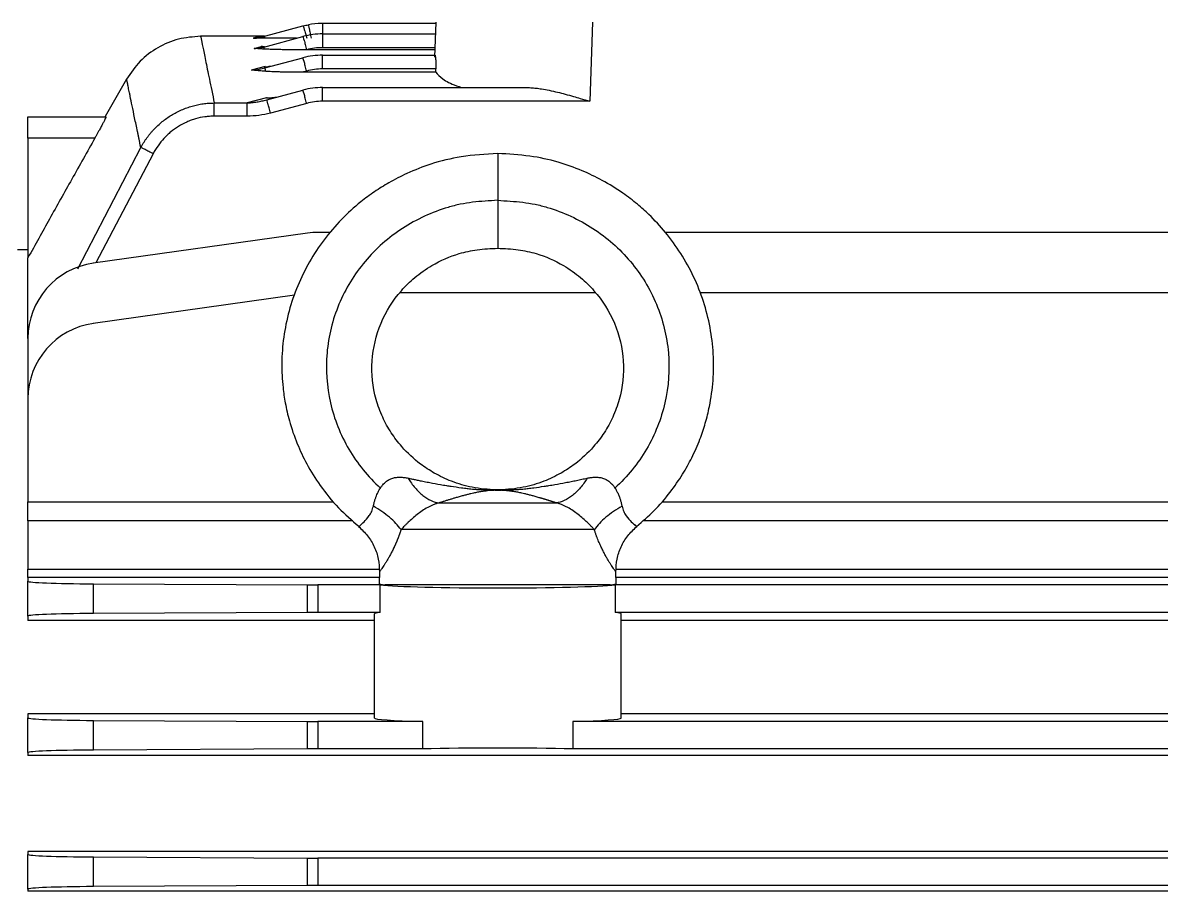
# Model space of a CAD drawing. Header units: millimetres. Extents: x 15 to 1184, y 5 to 836.
# Drawn here: x 818.7 to 878.7, y 578.9 to 624.7 of the extents above; entities that cross this region are included whole.
import ezdxf

# ---------------------------------------------------------------- set-up
doc = ezdxf.new("R2010")
doc.units = ezdxf.units.MM

msp = doc.modelspace()

# ---------------------------------------------------------------- linework, layer by layer
at = {"color": 7, "linetype": 'Continuous', "lineweight": 25}
for p, q in [((831.33, 623.946), (833.483, 624.523)), ((840.489, 624.659), (834.518, 624.659)), ((840.428, 622.888), (840.492, 624.728)), ((848.737, 624.728), (848.591, 620.554)), ((831.451, 623.978), (828.084, 623.978)), ((831.411, 623.413), (833.483, 623.968)), ((834.518, 624.104), (840.47, 624.104)), ((831.524, 623.877), (830.87, 623.877)), ((830.908, 623.341), (831.275, 623.438)), ((831.275, 623.438), (831.448, 623.438)), ((831.344, 623.438), (831.275, 623.438)), ((833.145, 623.877), (831.524, 623.877)), ((840.445, 623.38), (834.518, 623.38)), ((831.472, 622.309), (833.483, 622.848)), ((833.677, 623.27), (833.655, 623.264)), ((840.441, 623.264), (833.655, 623.264)), ((834.518, 622.984), (840.44, 622.984)), ((831.489, 622.392), (830.819, 622.215)), ((831.432, 622.377), (831.628, 622.377)), ((833.677, 622.15), (833.429, 622.083)), ((840.48, 622.26), (834.518, 622.26)), ((840.474, 622.083), (840.48, 622.26)), ((824.188, 621.728), (823.05, 619.757)), ((840.474, 622.083), (833.429, 622.083)), ((831.572, 620.629), (833.483, 621.142)), ((834.518, 621.278), (845.236, 621.278)), ((828.809, 620.463), (830.544, 620.463)), ((831.565, 620.733), (830.545, 620.464)), ((831.563, 620.732), (831.849, 620.732)), ((833.677, 620.443), (831.766, 619.931)), ((848.591, 620.554), (834.518, 620.554)), ((818.992, 619.728), (823.099, 619.728)), ((818.992, 618.617), (818.992, 619.728)), ((830.544, 619.768), (828.809, 619.768)), ((818.992, 618.617), (818.992, 612.306)), ((822.518, 618.617), (818.992, 618.617)), ((821.624, 611.72), (824.936, 618.11)), ((825.585, 617.788), (822.574, 612.035)), ((843.742, 617.803), (843.742, 615.963)), ((843.742, 615.963), (843.742, 615.332)), ((843.742, 615.332), (843.742, 612.803)), ((833.715, 613.601), (822.435, 612.015)), ((834.929, 613.64), (834.272, 613.64)), ((898.212, 613.64), (852.581, 613.64)), ((818.992, 612.728), (818.442, 612.728)), ((818.992, 608.054), (818.992, 612.306)), ((833.035, 610.328), (822.435, 608.838)), ((848.881, 610.462), (838.602, 610.462)), ((898.212, 610.462), (854.399, 610.462)), ((818.992, 608.054), (818.992, 604.877)), ((818.992, 604.877), (818.992, 599.442)), ((843.955, 600.067), (843.529, 600.067)), ((818.992, 598.434), (818.992, 599.442)), ((818.992, 599.442), (835.093, 599.442)), ((840.66, 599.378), (846.824, 599.378)), ((852.392, 599.442), (913.492, 599.442)), ((818.992, 598.434), (818.992, 595.876)), ((836.108, 598.434), (818.992, 598.434)), ((913.492, 598.434), (851.386, 598.434)), ((848.835, 597.969), (838.648, 597.969)), ((818.992, 595.437), (818.992, 595.876)), ((818.992, 595.876), (837.497, 595.876)), ((837.51, 595.735), (837.494, 595.121)), ((849.99, 595.121), (849.974, 595.735)), ((849.986, 595.876), (913.492, 595.876)), ((818.992, 595.437), (818.992, 595.248)), ((837.502, 595.437), (818.992, 595.437)), ((818.992, 593.409), (818.992, 595.248)), ((822.435, 595.109), (833.715, 595.054)), ((822.435, 595.109), (822.435, 593.547)), ((913.492, 595.437), (849.982, 595.437)), ((833.715, 593.603), (833.715, 595.054)), ((837.552, 595.053), (834.272, 595.053)), ((834.272, 595.053), (834.272, 593.604)), ((837.552, 593.604), (837.552, 595.053)), ((849.675, 595.053), (837.808, 595.053)), ((898.212, 595.053), (849.932, 595.053)), ((849.932, 595.053), (849.932, 593.604)), ((818.992, 593.409), (818.992, 593.174)), ((833.715, 593.603), (822.435, 593.547)), ((837.552, 593.604), (834.272, 593.604)), ((837.242, 588.033), (837.242, 593.535)), ((898.212, 593.604), (849.932, 593.604)), ((850.242, 588.033), (850.242, 593.535)), ((837.242, 593.174), (818.992, 593.174)), ((913.492, 593.174), (850.242, 593.174)), ((837.242, 588.257), (818.992, 588.257)), ((818.992, 588.257), (818.992, 588.048)), ((818.992, 586.209), (818.992, 588.048)), ((822.435, 587.909), (833.715, 587.854)), ((822.435, 587.909), (822.435, 586.347)), ((913.492, 588.257), (850.242, 588.257)), ((833.715, 586.403), (833.715, 587.854)), ((839.791, 587.853), (834.272, 587.853)), ((834.272, 587.853), (834.272, 586.404)), ((839.791, 586.404), (839.791, 587.853)), ((847.693, 587.853), (847.693, 586.404)), ((898.212, 587.853), (847.693, 587.853)), ((818.992, 586.209), (818.992, 586.051)), ((833.715, 586.403), (822.435, 586.347)), ((839.791, 586.404), (834.272, 586.404)), ((898.212, 586.404), (847.693, 586.404)), ((913.492, 586.051), (818.992, 586.051)), ((818.992, 580.99), (818.992, 580.848)), ((913.492, 580.99), (818.992, 580.99)), ((818.992, 579.009), (818.992, 580.848)), ((822.435, 580.709), (833.715, 580.654)), ((822.435, 580.709), (822.435, 579.147)), ((833.715, 579.203), (833.715, 580.654)), ((898.212, 580.653), (834.272, 580.653)), ((834.272, 580.653), (834.272, 579.204)), ((818.992, 579.009), (818.992, 578.902)), ((913.492, 578.902), (818.992, 578.902)), ((833.715, 579.203), (822.435, 579.147)), ((898.212, 579.204), (834.272, 579.204))]:
    msp.add_line(p, q, dxfattribs=at)
at = {"color": 7, "linetype": 'Continuous', "lineweight": 25, "flags": 128}
msp.add_lwpolyline([(843.954, 600.061), (843.954, 600.064), (843.955, 600.066), (843.955, 600.067), (843.955, 600.067)], dxfattribs=at)
at = {"color": 7, "linetype": 'Continuous', "lineweight": 25}
for centre, radius, start, end in [((834.518, 620.659), 4, 90.86763, 100.84789), ((834.518, 620.659), 4, 90.00002, 90.86766), ((834.518, 620.104), 4, 89.99998, 105.00002), ((834.518, 620.13), 3.25, 89.99998, 105.00002), ((834.518, 618.984), 4, 89.99998, 105.00002), ((834.518, 619.01), 3.25, 89.99998, 105.00002), ((834.518, 617.278), 4, 89.99998, 105.00002), ((834.518, 617.304), 3.25, 89.99998, 105.00002), ((834.272, 609.64), 4, 90, 98), ((822.992, 608.054), 4, 98, 180), ((822.992, 604.877), 4, 98, 180), ((828.615, 598.074), 15.047, 7.58934, 7.61335), ((843.765, 602.394), 2.345, 264.2532, 269.44589), ((843.742, 603.058), 3.005, 265.95167, 274.04833), ((843.719, 602.394), 2.345, 270.55411, 275.7468)]:
    msp.add_arc(centre, radius, start, end, dxfattribs=at)
for centre, major_axis, ratio, start_param, end_param in [((647.283, 575.459), (183.964, 48.518), 0, 0.04226, 0.064541), ((822.992, 595.248), (4, 0), 0.034921, 3.141593, 4.572763), ((843.742, 595.121), (6.248, 0), 0.034921, 3.140678, 3.460325), ((843.742, 595.121), (6.248, 0), 0.034921, 5.964452, 6.2841), ((834.272, 595.192), (4, 0), 0.034921, 4.572763, 4.712389), ((843.742, 595.122), (6.5, 0), 0.034921, 3.451735, 5.973043), ((822.992, 593.409), (4, 0), 0.034921, 1.710423, 3.141593), ((834.272, 593.464), (4, 0), 0.034921, 1.570796, 1.710423), ((843.742, 593.535), (6.5, 0), 0.034921, 2.83145, 3.141593), ((843.742, 593.535), (6.5, 0), 0.034921, 0, 0.310143), ((822.992, 588.048), (4, 0), 0.034921, 3.141593, 4.572763), ((843.742, 588.033), (6.5, 0), 0.034921, 3.141593, 4.05903), ((843.742, 588.033), (6.5, 0), 0.034921, 5.365747, 6.283185), ((834.272, 587.992), (4, 0), 0.034921, 4.572763, 4.712389), ((822.992, 586.209), (4, 0), 0.034921, 1.710423, 3.141593), ((834.272, 586.264), (4, 0), 0.034921, 1.570796, 1.710423), ((843.742, 586.224), (6.5, 0), 0.034921, 0.917438, 2.224155), ((822.992, 580.848), (4, 0), 0.034921, 3.141593, 4.572763), ((834.272, 580.792), (4, 0), 0.034921, 4.572763, 4.712389), ((822.992, 579.009), (4, 0), 0.034921, 1.710423, 3.141593), ((834.272, 579.064), (4, 0), 0.034921, 1.570796, 1.710423)]:
    msp.add_ellipse(centre, major_axis=major_axis, ratio=ratio, start_param=start_param, end_param=end_param, dxfattribs=at)
for points in [[(833.483, 624.523), (833.577, 624.548), (833.671, 624.57), (833.766, 624.588)], [(828.085, 623.978), (827.692, 623.949), (826.906, 623.889), (825.812, 623.415), (824.855, 622.705), (824.41, 622.054), (824.188, 621.728)], [(831.411, 623.413), (831.412, 623.413), (831.423, 623.375), (831.443, 623.305)], [(836.414, 598.132), (836.58, 597.977), (836.913, 597.665), (837.26, 597.07), (837.483, 596.418), (837.501, 595.963), (837.51, 595.735)], [(849.974, 595.735), (849.983, 595.963), (850.001, 596.418), (850.224, 597.07), (850.57, 597.665), (850.903, 597.977), (851.07, 598.132)]]:
    msp.add_open_spline(points, degree=3, dxfattribs=at)
for points, knots in [([(833.483, 624.523), (833.486, 624.524), (833.492, 624.508), (833.503, 624.477), (833.514, 624.445), (833.529, 624.399), (833.546, 624.34), (833.564, 624.281), (833.585, 624.209), (833.607, 624.131), (833.63, 624.052), (833.653, 623.965), (833.677, 623.877)], [0, 0, 0, 0, 0.25, 0.25, 0.25, 0.5, 0.5, 0.5, 0.75, 0.75, 0.75, 1, 1, 1, 1]), ([(833.766, 624.588), (833.766, 624.588), (833.77, 624.57), (833.778, 624.534), (833.785, 624.499), (833.796, 624.447), (833.809, 624.381), (833.822, 624.316), (833.837, 624.237), (833.854, 624.151), (833.871, 624.065), (833.889, 623.972), (833.907, 623.877)], [0, 0, 0, 0, 0.25, 0.25, 0.25, 0.5, 0.5, 0.5, 0.75, 0.75, 0.75, 1, 1, 1, 1]), ([(834.518, 624.659), (834.518, 624.649), (834.518, 624.627), (834.518, 624.46), (834.518, 624.273), (834.518, 624.142), (834.518, 624.104)], [0, 0, 0, 0, 0.2945794, 0.5891589, 0.8837383, 1, 1, 1, 1]), ([(828.085, 623.978), (828.091, 623.951), (828.102, 623.897), (828.193, 623.458), (828.339, 622.752), (828.54, 621.782), (828.719, 620.903), (828.809, 620.463)], [0, 0, 0, 0, 0.1993506, 0.3995574, 0.599557, 0.7998737, 1, 1, 1, 1]), ([(830.87, 623.877), (830.898, 623.879), (830.952, 623.881), (831.029, 623.889), (831.117, 623.9), (831.217, 623.918), (831.293, 623.937), (831.33, 623.946)], [0, 0, 0, 0, 0.184316, 0.350892, 0.499701, 0.760319, 1, 1, 1, 1]), ([(831.446, 623.977), (831.427, 623.972), (831.388, 623.962), (831.329, 623.951), (831.261, 623.942), (831.181, 623.935), (831.122, 623.935), (831.089, 623.935)], [0, 0, 0, 0, 0.157074, 0.323995, 0.500758, 0.725895, 1, 1, 1, 1]), ([(831.33, 623.946), (831.344, 623.95), (831.359, 623.951), (831.375, 623.95), (831.391, 623.949), (831.407, 623.946), (831.423, 623.94), (831.439, 623.934), (831.456, 623.926), (831.473, 623.916), (831.49, 623.905), (831.507, 623.892), (831.524, 623.877)], [0, 0, 0, 0, 0.25, 0.25, 0.25, 0.5, 0.5, 0.5, 0.75, 0.75, 0.75, 1, 1, 1, 1]), ([(833.483, 623.968), (833.484, 623.968), (833.49, 623.95), (833.5, 623.916), (833.51, 623.881), (833.524, 623.83), (833.542, 623.765), (833.56, 623.701), (833.581, 623.624), (833.604, 623.539), (833.628, 623.454), (833.652, 623.362), (833.677, 623.27)], [0, 0, 0, 0, 0.25, 0.25, 0.25, 0.5, 0.5, 0.5, 0.75, 0.75, 0.75, 1, 1, 1, 1]), ([(834.518, 624.104), (834.518, 624.104), (834.518, 624.086), (834.518, 624.014), (834.518, 623.96), (834.518, 623.827), (834.518, 623.747), (834.518, 623.572), (834.518, 623.476), (834.518, 623.38)], [0, 0, 0, 0, 0.25, 0.25, 0.5, 0.5, 0.75, 0.75, 1, 1, 1, 1]), ([(830.908, 623.341), (830.933, 623.342), (830.995, 623.344), (831.105, 623.353), (831.248, 623.373), (831.353, 623.399), (831.411, 623.413)], [0, 0, 0, 0, 0.149506, 0.366088, 0.649633, 1, 1, 1, 1]), ([(831.443, 623.305), (831.398, 623.308), (831.306, 623.313), (831.127, 623.325), (830.995, 623.335), (830.908, 623.341)], [0, 0, 0, 0, 0.249421, 0.500002, 1, 1, 1, 1]), ([(833.655, 623.264), (833.576, 623.264), (833.419, 623.264), (833.187, 623.265), (832.962, 623.266), (832.745, 623.269), (832.504, 623.272), (832.248, 623.276), (832.011, 623.282), (831.824, 623.288), (831.682, 623.293), (831.556, 623.298), (831.479, 623.303), (831.443, 623.305)], [0, 0, 0, 0, 0.105927, 0.208792, 0.308649, 0.405559, 0.499585, 0.630449, 0.749884, 0.821717, 0.887211, 0.946555, 1, 1, 1, 1]), ([(833.677, 622.15), (833.652, 622.242), (833.628, 622.334), (833.581, 622.504), (833.56, 622.581), (833.524, 622.71), (833.51, 622.761), (833.49, 622.83), (833.484, 622.848), (833.483, 622.848)], [0, 0, 0, 0, 0.25, 0.25, 0.5, 0.5, 0.75, 0.75, 1, 1, 1, 1]), ([(834.518, 622.26), (834.518, 622.356), (834.518, 622.451), (834.518, 622.539), (834.518, 622.627), (834.518, 622.707), (834.518, 622.774), (834.518, 622.84), (834.518, 622.894), (834.518, 622.93), (834.518, 622.965), (834.518, 622.984), (834.518, 622.984)], [0, 0, 0, 0, 0.25, 0.25, 0.25, 0.5, 0.5, 0.5, 0.75, 0.75, 0.75, 1, 1, 1, 1]), ([(840.44, 622.984), (840.441, 622.984), (840.442, 622.983), (840.445, 622.976), (840.449, 622.965), (840.452, 622.95), (840.457, 622.921), (840.464, 622.867), (840.472, 622.777), (840.478, 622.686), (840.481, 622.605), (840.483, 622.533), (840.483, 622.45), (840.483, 622.356), (840.481, 622.292), (840.48, 622.26)], [0, 0, 0, 0, 0.050308, 0.100182, 0.149914, 0.199803, 0.250143, 0.375007, 0.499797, 0.624626, 0.687225, 0.74944, 0.83315, 0.916197, 1, 1, 1, 1]), ([(830.763, 622.2), (830.8, 622.202), (830.883, 622.206), (831.02, 622.22), (831.172, 622.242), (831.326, 622.272), (831.425, 622.297), (831.472, 622.309)], [0, 0, 0, 0, 0.156459, 0.347356, 0.572573, 0.797331, 1, 1, 1, 1]), ([(831.524, 622.132), (831.481, 622.135), (831.394, 622.142), (831.265, 622.153), (831.117, 622.166), (830.949, 622.181), (830.825, 622.194), (830.763, 622.2)], [0, 0, 0, 0, 0.165948, 0.332584, 0.499995, 0.749997, 1, 1, 1, 1]), ([(831.524, 622.132), (831.508, 622.188), (831.495, 622.233), (831.486, 622.263), (831.477, 622.293), (831.472, 622.309), (831.472, 622.309)], [0.5337924, 0.5337924, 0.5337924, 0.5337924, 0.7654976, 0.7654976, 0.7654976, 1, 1, 1, 1]), ([(833.429, 622.083), (833.361, 622.083), (833.227, 622.083), (833.029, 622.084), (832.836, 622.086), (832.65, 622.089), (832.452, 622.093), (832.246, 622.098), (832.039, 622.104), (831.85, 622.112), (831.679, 622.121), (831.574, 622.128), (831.524, 622.132)], [0, 0, 0, 0, 0.105772, 0.208541, 0.308349, 0.405241, 0.499267, 0.617518, 0.726503, 0.826406, 0.917466, 1, 1, 1, 1]), ([(831.797, 622.396), (831.782, 622.393), (831.759, 622.388), (831.712, 622.381), (831.692, 622.38), (831.667, 622.377), (831.642, 622.377), (831.628, 622.377)], [0, 0, 0, 0, 0.341041, 0.520967, 0.695929, 0.835293, 1, 1, 1, 1]), ([(824.936, 618.11), (824.924, 618.164), (824.902, 618.275), (824.868, 618.44), (824.833, 618.61), (824.798, 618.782), (824.747, 619.03), (824.684, 619.338), (824.586, 619.809), (824.479, 620.327), (824.394, 620.736), (824.341, 620.994), (824.309, 621.149), (824.28, 621.286), (824.256, 621.404), (824.235, 621.504), (824.218, 621.586), (824.204, 621.65), (824.195, 621.695), (824.189, 621.723), (824.188, 621.727), (824.188, 621.728)], [0, 0, 0, 0, 0.02287, 0.04668, 0.071428, 0.098223, 0.125, 0.187544, 0.249998, 0.375387, 0.499988, 0.550167, 0.600289, 0.650361, 0.700389, 0.750379, 0.800339, 0.850274, 0.900191, 0.950098, 1, 1, 1, 1]), ([(840.474, 622.083), (840.582, 621.966), (840.8, 621.732), (841.311, 621.453), (841.754, 621.309), (841.85, 621.278)], [0, 0, 0, 0, 0.439116, 0.879514, 1, 1, 1, 1]), ([(833.677, 620.443), (833.652, 620.536), (833.628, 620.628), (833.581, 620.798), (833.56, 620.875), (833.524, 621.004), (833.51, 621.055), (833.49, 621.124), (833.484, 621.142), (833.483, 621.142)], [0, 0, 0, 0, 0.25, 0.25, 0.5, 0.5, 0.75, 0.75, 1, 1, 1, 1]), ([(834.518, 620.554), (834.518, 620.65), (834.518, 620.745), (834.518, 620.833), (834.518, 620.921), (834.518, 621.001), (834.518, 621.067), (834.518, 621.134), (834.518, 621.187), (834.518, 621.223), (834.518, 621.259), (834.518, 621.278), (834.518, 621.278)], [0, 0, 0, 0, 0.25, 0.25, 0.25, 0.5, 0.5, 0.5, 0.75, 0.75, 0.75, 1, 1, 1, 1]), ([(845.236, 621.278), (845.277, 621.278), (845.361, 621.277), (845.491, 621.27), (845.625, 621.26), (845.765, 621.246), (845.91, 621.228), (846.141, 621.194), (846.47, 621.133), (846.882, 621.04), (847.311, 620.929), (847.71, 620.818), (848.143, 620.69), (848.426, 620.604), (848.591, 620.554)], [0, 0, 0, 0, 0.038206, 0.077767, 0.118713, 0.161067, 0.204852, 0.250088, 0.369142, 0.500444, 0.617292, 0.750028, 0.853916, 1, 1, 1, 1]), ([(824.936, 618.11), (824.96, 618.154), (825.009, 618.244), (825.088, 618.373), (825.17, 618.5), (825.255, 618.622), (825.343, 618.74), (825.435, 618.855), (825.529, 618.966), (825.729, 619.185), (826.055, 619.489), (826.461, 619.777), (826.806, 619.972), (827.076, 620.101), (827.353, 620.212), (827.637, 620.303), (827.926, 620.374), (828.218, 620.425), (828.513, 620.457), (828.71, 620.461), (828.809, 620.463)], [0, 0, 0, 0, 0.032172, 0.064067, 0.095686, 0.127031, 0.158101, 0.1889, 0.219427, 0.249685, 0.37597, 0.499577, 0.562608, 0.625463, 0.688161, 0.750722, 0.813167, 0.875514, 0.937785, 1, 1, 1, 1]), ([(828.809, 619.768), (828.809, 619.846), (828.809, 619.925), (828.809, 619.999), (828.809, 620.073), (828.809, 620.142), (828.809, 620.204), (828.809, 620.266), (828.809, 620.321), (828.809, 620.365), (828.809, 620.408), (828.809, 620.442), (828.809, 620.463)], [0, 0, 0, 0, 0.25, 0.25, 0.25, 0.5, 0.5, 0.5, 0.75, 0.75, 0.75, 1, 1, 1, 1]), ([(830.544, 620.463), (830.582, 620.466), (830.661, 620.47), (830.786, 620.482), (830.921, 620.498), (831.1, 620.525), (831.319, 620.566), (831.487, 620.608), (831.572, 620.629)], [0, 0, 0, 0, 0.109236, 0.229011, 0.359288, 0.500031, 0.749986, 1, 1, 1, 1]), ([(830.544, 619.768), (830.544, 619.925), (830.544, 620.08), (830.544, 620.328), (830.544, 620.42), (830.544, 620.463)], [0, 0, 0, 0, 0.5, 0.5, 1, 1, 1, 1]), ([(832.063, 620.761), (832.055, 620.759), (832.048, 620.757), (832.04, 620.755), (832.033, 620.753), (832.025, 620.752), (832.017, 620.75), (832.009, 620.748), (832.001, 620.746), (831.994, 620.745), (831.986, 620.743), (831.977, 620.741), (831.969, 620.74), (831.961, 620.738), (831.953, 620.737), (831.945, 620.735), (831.936, 620.734), (831.928, 620.732), (831.92, 620.731), (831.911, 620.73), (831.902, 620.729), (831.894, 620.728), (831.885, 620.727), (831.876, 620.726), (831.867, 620.725), (831.858, 620.724), (831.849, 620.723), (831.841, 620.722), (831.831, 620.721), (831.822, 620.721), (831.813, 620.72), (831.794, 620.719), (831.774, 620.718), (831.755, 620.718), (831.733, 620.718), (831.711, 620.719), (831.689, 620.72), (831.679, 620.72), (831.669, 620.721), (831.659, 620.721), (831.646, 620.722), (831.632, 620.724), (831.618, 620.725), (831.6, 620.727), (831.581, 620.729), (831.563, 620.732)], [0, 0, 0, 0, 0.045156, 0.045156, 0.045156, 0.091379, 0.091379, 0.091379, 0.138671, 0.138671, 0.138671, 0.187036, 0.187036, 0.187036, 0.236478, 0.236478, 0.236478, 0.286999, 0.286999, 0.286999, 0.338603, 0.338603, 0.338603, 0.391291, 0.391291, 0.391291, 0.445066, 0.445066, 0.445066, 0.499932, 0.499932, 0.499932, 0.616911, 0.616911, 0.616911, 0.749177, 0.749177, 0.749177, 0.807668, 0.807668, 0.807668, 0.891269, 0.891269, 0.891269, 1, 1, 1, 1]), ([(831.766, 619.931), (831.741, 620.024), (831.716, 620.116), (831.693, 620.201), (831.67, 620.285), (831.649, 620.363), (831.631, 620.427), (831.613, 620.491), (831.598, 620.543), (831.588, 620.577), (831.578, 620.612), (831.572, 620.63), (831.572, 620.629)], [0, 0, 0, 0, 0.25, 0.25, 0.25, 0.5, 0.5, 0.5, 0.75, 0.75, 0.75, 1, 1, 1, 1]), ([(831.943, 620.737), (831.933, 620.736), (831.908, 620.733), (831.871, 620.732), (831.849, 620.732)], [0, 0, 0, 0, 0.383872, 1, 1, 1, 1]), ([(823.099, 619.728), (823.1, 619.728), (823.101, 619.727), (823.1, 619.722), (823.098, 619.713), (823.093, 619.7), (823.086, 619.684), (823.078, 619.664), (823.058, 619.622), (823.019, 619.541), (822.947, 619.401), (822.857, 619.232), (822.766, 619.063), (822.679, 618.905), (822.6, 618.764), (822.546, 618.666), (822.518, 618.617)], [0, 0, 0, 0, 0.035814, 0.07142, 0.106926, 0.14244, 0.178071, 0.213927, 0.250112, 0.373759, 0.499882, 0.62344, 0.749712, 0.832449, 0.91563, 1, 1, 1, 1]), ([(828.809, 619.768), (828.767, 619.768), (828.725, 619.767), (828.684, 619.765), (828.642, 619.764), (828.6, 619.762), (828.558, 619.759), (828.475, 619.753), (828.393, 619.744), (828.311, 619.733), (828.147, 619.71), (827.985, 619.675), (827.827, 619.63), (827.747, 619.607), (827.669, 619.582), (827.591, 619.553), (827.552, 619.539), (827.513, 619.524), (827.474, 619.509), (827.435, 619.493), (827.397, 619.477), (827.359, 619.46), (827.206, 619.392), (827.06, 619.315), (826.92, 619.228), (826.78, 619.141), (826.646, 619.045), (826.518, 618.939), (826.486, 618.913), (826.455, 618.886), (826.424, 618.858), (826.393, 618.831), (826.362, 618.802), (826.331, 618.774), (826.271, 618.716), (826.212, 618.657), (826.156, 618.596), (826.044, 618.475), (825.94, 618.346), (825.845, 618.212), (825.75, 618.077), (825.663, 617.936), (825.585, 617.788)], [0, 0, 0, 0, 0.000247366, 0.000247366, 0.000247366, 0.000494732, 0.000494732, 0.000494732, 0.000989464, 0.000989464, 0.000989464, 0.001978929, 0.001978929, 0.001978929, 0.002473661, 0.002473661, 0.002473661, 0.002721027, 0.002721027, 0.002721027, 0.002968393, 0.002968393, 0.002968393, 0.003957857, 0.003957857, 0.003957857, 0.004947321, 0.004947321, 0.004947321, 0.005194687, 0.005194687, 0.005194687, 0.005442053, 0.005442053, 0.005442053, 0.005936786, 0.005936786, 0.005936786, 0.00692625, 0.00692625, 0.00692625, 0.007915714, 0.007915714, 0.007915714, 0.007915714]), ([(831.766, 619.931), (831.566, 619.878), (831.364, 619.837), (831.16, 619.81), (830.956, 619.782), (830.751, 619.768), (830.544, 619.768)], [0, 0, 0, 0, 0.001232922, 0.001232922, 0.001232922, 0.002465845, 0.002465845, 0.002465845, 0.002465845]), ([(822.518, 618.617), (822.112, 617.893), (821.312, 616.469), (820.136, 614.366), (819.369, 612.985), (818.992, 612.306)], [0, 0, 0, 0, 0.3443134, 0.6776444, 1, 1, 1, 1]), ([(825.585, 617.788), (825.51, 617.828), (825.434, 617.867), (825.363, 617.904), (825.292, 617.94), (825.225, 617.974), (825.166, 618.003), (825.108, 618.032), (825.057, 618.056), (825.018, 618.074), (824.979, 618.093), (824.951, 618.105), (824.936, 618.11)], [0, 0, 0, 0, 0.25, 0.25, 0.25, 0.5, 0.5, 0.5, 0.75, 0.75, 0.75, 1, 1, 1, 1]), ([(843.742, 617.803), (843.098, 617.763), (841.906, 617.69), (840.299, 617.303), (839.037, 616.801), (838.053, 616.297), (837.244, 615.791), (836.395, 615.161), (835.485, 614.332), (834.574, 613.271), (833.798, 612.096), (833.176, 610.832), (832.72, 609.498), (832.44, 608.127), (832.34, 606.77), (832.397, 605.61), (832.546, 604.598), (832.776, 603.603), (833.146, 602.523), (833.688, 601.376), (834.403, 600.235), (835.307, 599.106), (836.058, 598.46), (836.425, 598.144)], [0, 0, 0, 0, 0.070557, 0.130466, 0.180025, 0.218989, 0.25142, 0.284293, 0.334627, 0.385829, 0.437091, 0.488369, 0.53967, 0.590979, 0.641183, 0.688234, 0.71784, 0.753066, 0.799888, 0.842572, 0.891678, 0.947138, 1, 1, 1, 1]), ([(851.061, 598.142), (851.372, 598.407), (852.017, 598.956), (852.817, 599.896), (853.475, 600.842), (853.995, 601.778), (854.391, 602.679), (854.695, 603.584), (854.949, 604.613), (855.118, 605.835), (855.131, 607.236), (854.962, 608.635), (854.614, 610.002), (854.095, 611.312), (853.419, 612.536), (852.62, 613.634), (851.832, 614.483), (851.072, 615.165), (850.262, 615.784), (849.291, 616.384), (848.148, 616.932), (846.881, 617.394), (845.382, 617.702), (844.309, 617.768), (843.742, 617.803)], [0, 0, 0, 0, 0.044729, 0.092568, 0.134574, 0.170696, 0.209631, 0.24215, 0.275113, 0.325547, 0.376821, 0.428134, 0.479433, 0.530724, 0.581999, 0.632118, 0.679035, 0.708545, 0.743791, 0.790541, 0.833205, 0.882391, 0.937869, 1, 1, 1, 1]), ([(843.742, 615.332), (843.3, 615.307), (842.858, 615.282), (842.203, 615.201), (841.985, 615.167), (841.554, 615.077), (841.34, 615.023), (840.704, 614.834), (840.289, 614.675), (839.487, 614.305), (839.099, 614.093), (837.988, 613.372), (837.319, 612.781), (836.183, 611.429), (835.718, 610.667), (835.039, 609.038), (834.825, 608.171), (834.673, 606.413), (834.734, 605.522), (835.125, 603.802), (835.455, 602.972), (836.347, 601.45), (836.91, 600.758), (837.561, 600.162)], [0, 0, 0, 0, 0.0625, 0.0625, 0.09375, 0.09375, 0.125, 0.125, 0.1875, 0.1875, 0.25, 0.25, 0.375, 0.375, 0.5, 0.5, 0.625, 0.625, 0.75, 0.75, 0.875, 0.875, 1, 1, 1, 1]), ([(843.742, 615.332), (844.184, 615.307), (844.625, 615.282), (845.281, 615.201), (845.498, 615.167), (845.93, 615.077), (846.144, 615.023), (846.78, 614.834), (847.194, 614.675), (847.997, 614.305), (848.385, 614.093), (849.495, 613.372), (850.165, 612.781), (851.3, 611.429), (851.766, 610.667), (852.445, 609.038), (852.659, 608.171), (852.811, 606.413), (852.75, 605.522), (852.358, 603.802), (852.029, 602.972), (851.136, 601.45), (850.574, 600.758), (849.922, 600.162)], [0, 0, 0, 0, 0.0625, 0.0625, 0.09375, 0.09375, 0.125, 0.125, 0.1875, 0.1875, 0.25, 0.25, 0.375, 0.375, 0.5, 0.5, 0.625, 0.625, 0.75, 0.75, 0.875, 0.875, 1, 1, 1, 1]), ([(843.655, 600.059), (843.232, 600.089), (842.431, 600.147), (841.338, 600.48), (840.431, 600.912), (839.531, 601.5), (838.759, 602.217), (838.111, 603.07), (837.65, 603.906), (837.194, 605.153), (837.013, 606.87), (837.487, 608.887), (838.399, 610.34), (839.384, 611.302), (840.389, 612.007), (841.512, 612.501), (842.697, 612.759), (843.38, 612.788), (843.742, 612.803)], [0, 0, 0, 0, 0.062481, 0.1184, 0.167794, 0.210611, 0.276915, 0.32241, 0.36839, 0.417563, 0.518071, 0.618612, 0.71844, 0.766949, 0.821552, 0.899032, 0.946554, 1, 1, 1, 1]), ([(843.742, 612.803), (844.104, 612.788), (844.787, 612.759), (845.972, 612.501), (847.095, 612.007), (848.1, 611.302), (849.084, 610.34), (849.997, 608.887), (850.471, 606.87), (850.29, 605.153), (849.833, 603.906), (849.372, 603.07), (848.725, 602.217), (847.952, 601.5), (847.053, 600.912), (846.146, 600.48), (845.052, 600.147), (844.251, 600.089), (843.829, 600.059)], [0, 0, 0, 0, 0.053446, 0.100968, 0.178448, 0.233051, 0.28156, 0.381388, 0.481929, 0.582437, 0.63161, 0.67759, 0.723085, 0.789389, 0.832206, 0.8816, 0.937519, 1, 1, 1, 1]), ([(837.561, 600.162), (837.576, 600.183), (837.604, 600.224), (837.648, 600.283), (837.702, 600.348), (837.767, 600.417), (837.874, 600.513), (838.02, 600.611), (838.21, 600.69), (838.41, 600.73), (838.612, 600.738), (838.784, 600.724), (838.918, 600.704), (838.986, 600.69), (839.019, 600.684)], [0, 0, 0, 0, 0.043724, 0.08544, 0.124994, 0.189095, 0.24996, 0.374706, 0.499993, 0.620731, 0.750018, 0.874988, 0.9375, 1, 1, 1, 1]), ([(839.019, 600.684), (839.133, 600.498), (839.257, 600.326), (839.388, 600.172), (839.52, 600.019), (839.658, 599.884), (839.799, 599.771), (839.941, 599.658), (840.086, 599.568), (840.231, 599.502), (840.375, 599.436), (840.52, 599.394), (840.66, 599.378)], [0, 0, 0, 0, 0.25, 0.25, 0.25, 0.5, 0.5, 0.5, 0.75, 0.75, 0.75, 1, 1, 1, 1]), ([(839.019, 600.684), (839.081, 600.671), (839.207, 600.645), (839.4, 600.604), (839.622, 600.558), (839.879, 600.505), (840.257, 600.43), (840.646, 600.359), (841.016, 600.299), (841.385, 600.242), (841.701, 600.195), (841.984, 600.158), (842.121, 600.14), (842.265, 600.123), (842.43, 600.105), (842.617, 600.09), (842.81, 600.079), (842.985, 600.073), (843.138, 600.068), (843.266, 600.066), (843.372, 600.064), (843.459, 600.062), (843.508, 600.061), (843.53, 600.061)], [0, 0, 0, 0, 0.03985, 0.081532, 0.12503, 0.18498, 0.249839, 0.37459, 0.443895, 0.499483, 0.624365, 0.656272, 0.686785, 0.714529, 0.749321, 0.792788, 0.834395, 0.874181, 0.907842, 0.936638, 0.961108, 0.98219, 1, 1, 1, 1]), ([(843.954, 600.061), (843.967, 600.061), (843.993, 600.062), (844.038, 600.062), (844.089, 600.063), (844.146, 600.064), (844.229, 600.066), (844.343, 600.068), (844.528, 600.073), (844.77, 600.083), (845.019, 600.101), (845.217, 600.123), (845.361, 600.14), (845.498, 600.157), (845.78, 600.195), (846.095, 600.242), (846.465, 600.299), (846.837, 600.359), (847.227, 600.43), (847.605, 600.505), (847.894, 600.564), (848.178, 600.624), (848.371, 600.664), (848.464, 600.684)], [0, 0, 0, 0, 0.010244, 0.021599, 0.034098, 0.047766, 0.062622, 0.091665, 0.125289, 0.185886, 0.250353, 0.285233, 0.312887, 0.343432, 0.375341, 0.499435, 0.55557, 0.62539, 0.750224, 0.815056, 0.87515, 0.939556, 1, 1, 1, 1]), ([(848.464, 600.684), (848.351, 600.498), (848.226, 600.326), (848.095, 600.172), (847.964, 600.019), (847.826, 599.884), (847.684, 599.771), (847.543, 599.658), (847.398, 599.568), (847.253, 599.502), (847.108, 599.436), (846.964, 599.394), (846.824, 599.378)], [0, 0, 0, 0, 0.25, 0.25, 0.25, 0.5, 0.5, 0.5, 0.75, 0.75, 0.75, 1, 1, 1, 1]), ([(848.464, 600.684), (848.5, 600.691), (848.57, 600.704), (848.673, 600.72), (848.772, 600.73), (848.907, 600.737), (849.074, 600.73), (849.274, 600.69), (849.463, 600.611), (849.618, 600.508), (849.739, 600.396), (849.835, 600.287), (849.893, 600.205), (849.922, 600.162)], [0, 0, 0, 0, 0.0662229, 0.1299208, 0.1911628, 0.2500246, 0.3794532, 0.5004264, 0.6251159, 0.7494371, 0.827883, 0.9115776, 1, 1, 1, 1]), ([(837.19, 599.198), (837.197, 599.227), (837.209, 599.285), (837.23, 599.371), (837.252, 599.453), (837.276, 599.532), (837.3, 599.609), (837.334, 599.704), (837.378, 599.816), (837.435, 599.942), (837.495, 600.057), (837.54, 600.128), (837.561, 600.162)], [0, 0, 0, 0, 0.093327, 0.182427, 0.26749, 0.348702, 0.426244, 0.500292, 0.639252, 0.768215, 0.888147, 1, 1, 1, 1]), ([(843.742, 600.049), (843.738, 600.049), (843.735, 600.049), (843.731, 600.049), (843.727, 600.049), (843.723, 600.049), (843.719, 600.049), (843.715, 600.048), (843.711, 600.048), (843.707, 600.048), (843.702, 600.048), (843.698, 600.048), (843.693, 600.048), (843.689, 600.047), (843.684, 600.047), (843.679, 600.047), (843.674, 600.047), (843.669, 600.047), (843.663, 600.046), (843.658, 600.046), (843.653, 600.046), (843.647, 600.046), (843.641, 600.046), (843.636, 600.045), (843.63, 600.045), (843.624, 600.045), (843.618, 600.045), (843.612, 600.044), (843.606, 600.044), (843.599, 600.044), (843.593, 600.043), (843.586, 600.043), (843.58, 600.043), (843.573, 600.042), (843.544, 600.041), (843.514, 600.039), (843.485, 600.037), (843.451, 600.035), (843.416, 600.033), (843.382, 600.031), (843.324, 600.026), (843.266, 600.022), (843.209, 600.016), (843.141, 600.009), (843.075, 600.002), (843.012, 599.993), (842.995, 599.991), (842.978, 599.988), (842.962, 599.986), (842.943, 599.983), (842.924, 599.98), (842.905, 599.977), (842.884, 599.974), (842.863, 599.97), (842.841, 599.967), (842.822, 599.963), (842.802, 599.96), (842.782, 599.956), (842.746, 599.949), (842.709, 599.943), (842.673, 599.935), (842.608, 599.923), (842.542, 599.909), (842.475, 599.894), (842.425, 599.883), (842.374, 599.871), (842.323, 599.859), (842.266, 599.846), (842.209, 599.832), (842.15, 599.817), (842.089, 599.802), (842.027, 599.786), (841.964, 599.769), (841.899, 599.752), (841.832, 599.734), (841.765, 599.715), (841.694, 599.695), (841.623, 599.675), (841.55, 599.654), (841.524, 599.646), (841.498, 599.638), (841.471, 599.631), (841.445, 599.623), (841.419, 599.615), (841.392, 599.607), (841.366, 599.599), (841.339, 599.591), (841.313, 599.583), (841.286, 599.575), (841.259, 599.567), (841.233, 599.559), (841.206, 599.551), (841.179, 599.542), (841.152, 599.534), (841.125, 599.526), (841.098, 599.517), (841.071, 599.509), (841.044, 599.501), (841.017, 599.492), (840.99, 599.483), (840.962, 599.475), (840.935, 599.466), (840.908, 599.458), (840.88, 599.449), (840.853, 599.44), (840.825, 599.431), (840.798, 599.423), (840.77, 599.414), (840.743, 599.405), (840.715, 599.396), (840.687, 599.387), (840.66, 599.378)], [0, 0, 0, 0, 0.004641, 0.004641, 0.004641, 0.009499, 0.009499, 0.009499, 0.014573, 0.014573, 0.014573, 0.019861, 0.019861, 0.019861, 0.025363, 0.025363, 0.025363, 0.031077, 0.031077, 0.031077, 0.037002, 0.037002, 0.037002, 0.043136, 0.043136, 0.043136, 0.049478, 0.049478, 0.049478, 0.056024, 0.056024, 0.056024, 0.062774, 0.062774, 0.062774, 0.092225, 0.092225, 0.092225, 0.125588, 0.125588, 0.125588, 0.182565, 0.182565, 0.182565, 0.251121, 0.251121, 0.251121, 0.269386, 0.269386, 0.269386, 0.290328, 0.290328, 0.290328, 0.313949, 0.313949, 0.313949, 0.336184, 0.336184, 0.336184, 0.37678, 0.37678, 0.37678, 0.448574, 0.448574, 0.448574, 0.501856, 0.501856, 0.501856, 0.560497, 0.560497, 0.560497, 0.621388, 0.621388, 0.621388, 0.684572, 0.684572, 0.684572, 0.750097, 0.750097, 0.750097, 0.773553, 0.773553, 0.773553, 0.796856, 0.796856, 0.796856, 0.820007, 0.820007, 0.820007, 0.843008, 0.843008, 0.843008, 0.865862, 0.865862, 0.865862, 0.88857, 0.88857, 0.88857, 0.911134, 0.911134, 0.911134, 0.933557, 0.933557, 0.933557, 0.955841, 0.955841, 0.955841, 0.977988, 0.977988, 0.977988, 1, 1, 1, 1]), ([(846.824, 599.378), (846.809, 599.383), (846.794, 599.388), (846.778, 599.393), (846.763, 599.398), (846.748, 599.403), (846.733, 599.408), (846.718, 599.412), (846.703, 599.417), (846.688, 599.422), (846.672, 599.427), (846.657, 599.432), (846.642, 599.437), (846.627, 599.441), (846.612, 599.446), (846.597, 599.451), (846.582, 599.456), (846.567, 599.46), (846.552, 599.465), (846.537, 599.47), (846.522, 599.475), (846.507, 599.479), (846.492, 599.484), (846.477, 599.489), (846.462, 599.493), (846.447, 599.498), (846.433, 599.503), (846.418, 599.507), (846.403, 599.512), (846.388, 599.517), (846.373, 599.521), (846.358, 599.526), (846.344, 599.53), (846.329, 599.535), (846.314, 599.539), (846.299, 599.544), (846.285, 599.549), (846.27, 599.553), (846.255, 599.558), (846.241, 599.562), (846.226, 599.567), (846.211, 599.571), (846.197, 599.575), (846.182, 599.58), (846.167, 599.584), (846.153, 599.589), (846.138, 599.593), (846.124, 599.597), (846.109, 599.602), (846.094, 599.606), (846.08, 599.61), (846.065, 599.615), (846.051, 599.619), (846.037, 599.623), (846.022, 599.628), (846.008, 599.632), (845.993, 599.636), (845.979, 599.64), (845.964, 599.645), (845.95, 599.649), (845.936, 599.653), (845.863, 599.674), (845.791, 599.695), (845.72, 599.714), (845.652, 599.733), (845.585, 599.751), (845.52, 599.769), (845.457, 599.786), (845.394, 599.802), (845.333, 599.817), (845.275, 599.832), (845.217, 599.846), (845.16, 599.859), (845.109, 599.871), (845.058, 599.883), (845.009, 599.894), (844.941, 599.909), (844.875, 599.923), (844.81, 599.936), (844.773, 599.943), (844.737, 599.95), (844.701, 599.956), (844.681, 599.96), (844.661, 599.963), (844.641, 599.967), (844.611, 599.972), (844.58, 599.977), (844.549, 599.982), (844.523, 599.986), (844.498, 599.989), (844.471, 599.993), (844.452, 599.996), (844.433, 599.998), (844.413, 600.001), (844.395, 600.003), (844.376, 600.005), (844.356, 600.007), (844.338, 600.009), (844.32, 600.011), (844.301, 600.013), (844.283, 600.015), (844.265, 600.017), (844.248, 600.019), (844.231, 600.02), (844.213, 600.022), (844.196, 600.023), (844.18, 600.025), (844.164, 600.026), (844.147, 600.027), (844.132, 600.028), (844.117, 600.03), (844.101, 600.031), (844.067, 600.033), (844.033, 600.035), (843.999, 600.037), (843.969, 600.039), (843.939, 600.041), (843.91, 600.042), (843.898, 600.043), (843.887, 600.044), (843.875, 600.044), (843.864, 600.045), (843.853, 600.045), (843.842, 600.046), (843.832, 600.046), (843.822, 600.046), (843.812, 600.047), (843.803, 600.047), (843.794, 600.048), (843.786, 600.048), (843.778, 600.048), (843.77, 600.048), (843.762, 600.049), (843.755, 600.049), (843.749, 600.049), (843.742, 600.049)], [0, 0, 0, 0, 0.012059, 0.012059, 0.012059, 0.024159, 0.024159, 0.024159, 0.036299, 0.036299, 0.036299, 0.048481, 0.048481, 0.048481, 0.060703, 0.060703, 0.060703, 0.072968, 0.072968, 0.072968, 0.085275, 0.085275, 0.085275, 0.097624, 0.097624, 0.097624, 0.110016, 0.110016, 0.110016, 0.122452, 0.122452, 0.122452, 0.134931, 0.134931, 0.134931, 0.147454, 0.147454, 0.147454, 0.160022, 0.160022, 0.160022, 0.172634, 0.172634, 0.172634, 0.185291, 0.185291, 0.185291, 0.197993, 0.197993, 0.197993, 0.210741, 0.210741, 0.210741, 0.223535, 0.223535, 0.223535, 0.236375, 0.236375, 0.236375, 0.249261, 0.249261, 0.249261, 0.315006, 0.315006, 0.315006, 0.378403, 0.378403, 0.378403, 0.439501, 0.439501, 0.439501, 0.498342, 0.498342, 0.498342, 0.55159, 0.55159, 0.55159, 0.62372, 0.62372, 0.62372, 0.664131, 0.664131, 0.664131, 0.686409, 0.686409, 0.686409, 0.720736, 0.720736, 0.720736, 0.749081, 0.749081, 0.749081, 0.769826, 0.769826, 0.769826, 0.789624, 0.789624, 0.789624, 0.80848, 0.80848, 0.80848, 0.826394, 0.826394, 0.826394, 0.843366, 0.843366, 0.843366, 0.859396, 0.859396, 0.859396, 0.874482, 0.874482, 0.874482, 0.907823, 0.907823, 0.907823, 0.937265, 0.937265, 0.937265, 0.949475, 0.949475, 0.949475, 0.960998, 0.960998, 0.960998, 0.971821, 0.971821, 0.971821, 0.981934, 0.981934, 0.981934, 0.991329, 0.991329, 0.991329, 1, 1, 1, 1]), ([(849.922, 600.162), (849.937, 600.14), (849.966, 600.093), (850.007, 600.02), (850.047, 599.943), (850.086, 599.86), (850.123, 599.772), (850.166, 599.663), (850.211, 599.528), (850.257, 599.366), (850.281, 599.255), (850.293, 599.198)], [0, 0, 0, 0, 0.073854, 0.151196, 0.232312, 0.317487, 0.407013, 0.501184, 0.652231, 0.818012, 1, 1, 1, 1]), ([(840.66, 599.378), (840.634, 599.372), (840.582, 599.36), (840.478, 599.329), (840.35, 599.282), (840.2, 599.215), (840.001, 599.111), (839.763, 598.962), (839.495, 598.764), (839.247, 598.559), (839.06, 598.388), (838.921, 598.254), (838.825, 598.157), (838.733, 598.062), (838.677, 598.001), (838.648, 597.969)], [0, 0, 0, 0, 0.030188, 0.062531, 0.125053, 0.187575, 0.25011, 0.377071, 0.499991, 0.623599, 0.749895, 0.812075, 0.874946, 0.935005, 1, 1, 1, 1]), ([(848.835, 597.969), (848.816, 597.99), (848.778, 598.032), (848.718, 598.095), (848.656, 598.159), (848.592, 598.224), (848.526, 598.288), (848.411, 598.399), (848.236, 598.559), (847.988, 598.765), (847.719, 598.962), (847.481, 599.112), (847.284, 599.215), (847.134, 599.282), (847.006, 599.329), (846.902, 599.359), (846.85, 599.372), (846.824, 599.378)], [0, 0, 0, 0, 0.042966, 0.085419, 0.127357, 0.168784, 0.209702, 0.250116, 0.376391, 0.500008, 0.624957, 0.749893, 0.812427, 0.874947, 0.937468, 0.96939, 1, 1, 1, 1]), ([(836.414, 598.132), (836.429, 598.144), (836.458, 598.167), (836.68, 598.353), (836.927, 598.615), (837.111, 598.913), (837.164, 599.103), (837.19, 599.198)], [0, 0, 0, 0, 0.272427, 0.534338, 0.77659, 0.889314, 1, 1, 1, 1]), ([(838.648, 597.969), (838.571, 598.079), (838.48, 598.189), (838.378, 598.298), (838.276, 598.407), (838.162, 598.515), (838.037, 598.62), (837.913, 598.724), (837.779, 598.826), (837.637, 598.923), (837.495, 599.019), (837.346, 599.112), (837.19, 599.198)], [0, 0, 0, 0, 0.25, 0.25, 0.25, 0.5, 0.5, 0.5, 0.75, 0.75, 0.75, 1, 1, 1, 1]), ([(850.293, 599.198), (850.138, 599.112), (849.988, 599.019), (849.846, 598.923), (849.704, 598.826), (849.57, 598.724), (849.446, 598.62), (849.322, 598.515), (849.208, 598.407), (849.106, 598.298), (849.003, 598.189), (848.913, 598.079), (848.835, 597.969)], [0, 0, 0, 0, 0.25, 0.25, 0.25, 0.5, 0.5, 0.5, 0.75, 0.75, 0.75, 1, 1, 1, 1]), ([(850.293, 599.198), (850.32, 599.103), (850.374, 598.911), (850.558, 598.614), (850.809, 598.348), (851.007, 598.181), (851.095, 598.112), (851.07, 598.132), (851.07, 598.132)], [0, 0, 0, 0, 0.1113177, 0.2248577, 0.4669649, 0.72754, 0.9998563, 1, 1, 1, 1]), ([(838.648, 597.969), (838.644, 597.955), (838.639, 597.941), (838.635, 597.927), (838.63, 597.912), (838.625, 597.898), (838.621, 597.884), (838.616, 597.87), (838.611, 597.856), (838.607, 597.842), (838.602, 597.828), (838.597, 597.814), (838.593, 597.8), (838.588, 597.787), (838.583, 597.773), (838.578, 597.759), (838.573, 597.745), (838.569, 597.732), (838.564, 597.718), (838.559, 597.705), (838.554, 597.691), (838.549, 597.678), (838.544, 597.664), (838.539, 597.651), (838.534, 597.637), (838.53, 597.624), (838.525, 597.611), (838.52, 597.597), (838.515, 597.584), (838.51, 597.571), (838.505, 597.558), (838.5, 597.545), (838.495, 597.532), (838.49, 597.519), (838.484, 597.506), (838.479, 597.493), (838.474, 597.48), (838.469, 597.467), (838.464, 597.454), (838.459, 597.441), (838.454, 597.428), (838.449, 597.416), (838.444, 597.403), (838.438, 597.39), (838.433, 597.378), (838.428, 597.365), (838.423, 597.353), (838.418, 597.34), (838.412, 597.328), (838.407, 597.315), (838.402, 597.303), (838.397, 597.291), (838.392, 597.278), (838.386, 597.266), (838.381, 597.254), (838.376, 597.242), (838.37, 597.23), (838.365, 597.218), (838.36, 597.206), (838.355, 597.194), (838.349, 597.182), (838.344, 597.17), (838.339, 597.158), (838.333, 597.146), (838.328, 597.134), (838.323, 597.122), (838.317, 597.111), (838.312, 597.099), (838.306, 597.087), (838.301, 597.076), (838.296, 597.064), (838.29, 597.053), (838.285, 597.041), (838.269, 597.006), (838.252, 596.972), (838.236, 596.938), (838.219, 596.905), (838.203, 596.871), (838.186, 596.839), (838.17, 596.807), (838.154, 596.775), (838.137, 596.744), (838.121, 596.712), (838.105, 596.682), (838.089, 596.652), (838.056, 596.593), (838.025, 596.536), (837.994, 596.482), (837.963, 596.428), (837.932, 596.376), (837.903, 596.328), (837.874, 596.279), (837.845, 596.233), (837.818, 596.19), (837.791, 596.147), (837.765, 596.107), (837.741, 596.069), (837.717, 596.033), (837.694, 595.999), (837.673, 595.968), (837.652, 595.937), (837.633, 595.909), (837.616, 595.885), (837.599, 595.86), (837.583, 595.838), (837.57, 595.819), (837.557, 595.8), (837.546, 595.785), (837.537, 595.772), (837.534, 595.769), (837.532, 595.765), (837.53, 595.762), (837.527, 595.759), (837.525, 595.756), (837.524, 595.754), (837.522, 595.751), (837.52, 595.749), (837.519, 595.747), (837.517, 595.745), (837.516, 595.743), (837.515, 595.742), (837.514, 595.74), (837.513, 595.739), (837.512, 595.738), (837.511, 595.737), (837.511, 595.736), (837.51, 595.736), (837.51, 595.735), (837.51, 595.735), (837.51, 595.735)], [0, 0, 0, 0, 0.010579, 0.010579, 0.010579, 0.021132, 0.021132, 0.021132, 0.031661, 0.031661, 0.031661, 0.042168, 0.042168, 0.042168, 0.052654, 0.052654, 0.052654, 0.063119, 0.063119, 0.063119, 0.073566, 0.073566, 0.073566, 0.083996, 0.083996, 0.083996, 0.094409, 0.094409, 0.094409, 0.104808, 0.104808, 0.104808, 0.115194, 0.115194, 0.115194, 0.125567, 0.125567, 0.125567, 0.13593, 0.13593, 0.13593, 0.146284, 0.146284, 0.146284, 0.15663, 0.15663, 0.15663, 0.166969, 0.166969, 0.166969, 0.177304, 0.177304, 0.177304, 0.187634, 0.187634, 0.187634, 0.197962, 0.197962, 0.197962, 0.20829, 0.20829, 0.20829, 0.218617, 0.218617, 0.218617, 0.228946, 0.228946, 0.228946, 0.239279, 0.239279, 0.239279, 0.249616, 0.249616, 0.249616, 0.281024, 0.281024, 0.281024, 0.312397, 0.312397, 0.312397, 0.343772, 0.343772, 0.343772, 0.375191, 0.375191, 0.375191, 0.437465, 0.437465, 0.437465, 0.49988, 0.49988, 0.49988, 0.56256, 0.56256, 0.56256, 0.625434, 0.625434, 0.625434, 0.687521, 0.687521, 0.687521, 0.749792, 0.749792, 0.749792, 0.812338, 0.812338, 0.812338, 0.875018, 0.875018, 0.875018, 0.892876, 0.892876, 0.892876, 0.910722, 0.910722, 0.910722, 0.928564, 0.928564, 0.928564, 0.946406, 0.946406, 0.946406, 0.964255, 0.964255, 0.964255, 0.982118, 0.982118, 0.982118, 1, 1, 1, 1]), ([(849.974, 595.735), (849.974, 595.735), (849.974, 595.735), (849.974, 595.735), (849.974, 595.735), (849.974, 595.735), (849.973, 595.736), (849.973, 595.736), (849.973, 595.736), (849.973, 595.737), (849.972, 595.737), (849.972, 595.737), (849.972, 595.738), (849.971, 595.738), (849.971, 595.739), (849.97, 595.74), (849.97, 595.74), (849.97, 595.741), (849.969, 595.742), (849.968, 595.742), (849.968, 595.743), (849.967, 595.744), (849.967, 595.745), (849.966, 595.746), (849.965, 595.747), (849.964, 595.748), (849.964, 595.749), (849.963, 595.75), (849.962, 595.751), (849.961, 595.753), (849.96, 595.754), (849.959, 595.755), (849.958, 595.757), (849.957, 595.758), (849.956, 595.759), (849.955, 595.761), (849.954, 595.762), (849.953, 595.764), (849.952, 595.765), (849.951, 595.767), (849.949, 595.769), (849.948, 595.77), (849.947, 595.772), (849.938, 595.785), (849.927, 595.8), (849.913, 595.819), (849.9, 595.838), (849.885, 595.86), (849.867, 595.885), (849.85, 595.91), (849.831, 595.938), (849.81, 595.968), (849.789, 595.999), (849.767, 596.033), (849.743, 596.069), (849.719, 596.107), (849.693, 596.147), (849.665, 596.19), (849.638, 596.233), (849.61, 596.279), (849.581, 596.327), (849.551, 596.376), (849.521, 596.428), (849.49, 596.482), (849.459, 596.536), (849.427, 596.593), (849.395, 596.652), (849.363, 596.712), (849.33, 596.773), (849.298, 596.837), (849.266, 596.902), (849.233, 596.968), (849.201, 597.037), (849.163, 597.116), (849.126, 597.199), (849.09, 597.284), (849.053, 597.369), (849.018, 597.457), (848.983, 597.548), (848.974, 597.57), (848.966, 597.593), (848.957, 597.615), (848.949, 597.638), (848.94, 597.661), (848.932, 597.684), (848.924, 597.707), (848.915, 597.731), (848.907, 597.754), (848.899, 597.777), (848.891, 597.801), (848.883, 597.825), (848.875, 597.849), (848.867, 597.872), (848.859, 597.896), (848.851, 597.921), (848.843, 597.945), (848.835, 597.969)], [0, 0, 0, 0, 0.008945, 0.008945, 0.008945, 0.017884, 0.017884, 0.017884, 0.026819, 0.026819, 0.026819, 0.035749, 0.035749, 0.035749, 0.044676, 0.044676, 0.044676, 0.053601, 0.053601, 0.053601, 0.062523, 0.062523, 0.062523, 0.071445, 0.071445, 0.071445, 0.080367, 0.080367, 0.080367, 0.089289, 0.089289, 0.089289, 0.098212, 0.098212, 0.098212, 0.107138, 0.107138, 0.107138, 0.116066, 0.116066, 0.116066, 0.124998, 0.124998, 0.124998, 0.187806, 0.187806, 0.187806, 0.250491, 0.250491, 0.250491, 0.312661, 0.312661, 0.312661, 0.374659, 0.374659, 0.374659, 0.437451, 0.437451, 0.437451, 0.50006, 0.50006, 0.50006, 0.562616, 0.562616, 0.562616, 0.625041, 0.625041, 0.625041, 0.687119, 0.687119, 0.687119, 0.749194, 0.749194, 0.749194, 0.820675, 0.820675, 0.820675, 0.89248, 0.89248, 0.89248, 0.910288, 0.910288, 0.910288, 0.928133, 0.928133, 0.928133, 0.946019, 0.946019, 0.946019, 0.963955, 0.963955, 0.963955, 0.981946, 0.981946, 0.981946, 1, 1, 1, 1])]:
    msp.add_open_spline(points, degree=3, knots=knots, dxfattribs=at)

doc.saveas('drawing.dxf')
